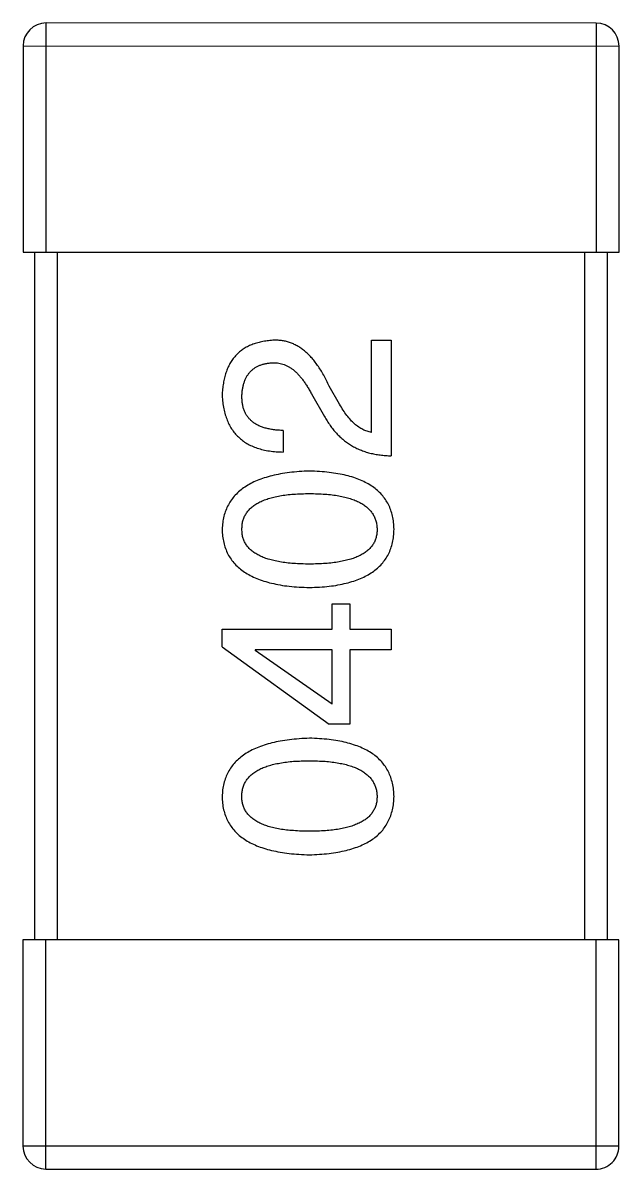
# Model space of a CAD drawing. Header units: inches. Extents: x -29 to 164, y -51 to 83.
# Drawn here: x 156.275 to 156.795, y -5.399 to -4.399 of the extents above; entities that cross this region are included whole.
import ezdxf

# ---------------------------------------------------------------- set-up
doc = ezdxf.new("R2010")
doc.units = ezdxf.units.IN
doc.header["$LTSCALE"] = 1.21
doc.header["$MEASUREMENT"] = 0
doc.layers.get('0').update_dxf_attribs({"linetype": 'CONTINUOUS'})

msp = doc.modelspace()

# ---------------------------------------------------------------- linework, layer by layer
at = {"color": 7, "linetype": 'Continuous'}
for p, q in [((156.295, -4.5988), (156.2951, -4.3988)), ((156.7751, -4.3989), (156.2951, -4.3988)), ((156.7751, -4.3989), (156.775, -4.5989)), ((156.2751, -4.4188), (156.275, -4.5988)), ((156.2751, -4.4188), (156.7951, -4.4189)), ((156.795, -4.5989), (156.7951, -4.4189)), ((156.275, -4.5988), (156.795, -4.5989)), ((156.285, -4.5988), (156.2849, -5.1988)), ((156.3049, -5.1988), (156.305, -4.5988)), ((156.765, -4.5989), (156.7649, -5.1989)), ((156.7849, -5.1989), (156.785, -4.5989)), ((156.579, -4.756), (156.5791, -4.6757)), ((156.5791, -4.6757), (156.5963, -4.6757)), ((156.5963, -4.6757), (156.5963, -4.7765)), ((156.5512, -4.7314), (156.5422, -4.7158)), ((156.5266, -4.7224), (156.5381, -4.7421)), ((156.502, -4.7544), (156.502, -4.7732)), ((156.5446, -4.9055), (156.5602, -4.9056)), ((156.5446, -4.9277), (156.5446, -4.9055)), ((156.5602, -4.9056), (156.5602, -4.9277)), ((156.4487, -4.9277), (156.5446, -4.9277)), ((156.4487, -4.9432), (156.4487, -4.9277)), ((156.5602, -4.9277), (156.5962, -4.9277)), ((156.5962, -4.9277), (156.5962, -4.9457)), ((156.4487, -4.9432), (156.5421, -5.0105)), ((156.5446, -4.9457), (156.4774, -4.9457)), ((156.4774, -4.9457), (156.4774, -4.9465)), ((156.5446, -4.9933), (156.4774, -4.9465)), ((156.5446, -4.9933), (156.5446, -4.9457)), ((156.5602, -4.9457), (156.5601, -5.0105)), ((156.5962, -4.9457), (156.5602, -4.9457)), ((156.5601, -5.0105), (156.5421, -5.0105)), ((156.7949, -5.1989), (156.2749, -5.1988)), ((156.2749, -5.1988), (156.2749, -5.3788)), ((156.2949, -5.3988), (156.2949, -5.1988)), ((156.7749, -5.1989), (156.7749, -5.3989)), ((156.7949, -5.3789), (156.7949, -5.1989)), ((156.7949, -5.3789), (156.2749, -5.3788)), ((156.2949, -5.3988), (156.7749, -5.3989))]:
    msp.add_line(p, q, dxfattribs=at)
for centre, start, end in [((156.2951, -4.4188), 89.988, 179.988), ((156.7751, -4.4189), 359.988, 89.988), ((156.2949, -5.3788), 179.988, 269.988), ((156.7749, -5.3789), 269.988, 359.988)]:
    msp.add_arc(centre, 0.02, start, end, dxfattribs=at)
for points, knots in [([(156.493, -4.6757), (156.4913, -4.6758), (156.488, -4.6761), (156.4832, -4.6769), (156.4787, -4.678), (156.4746, -4.6794), (156.4707, -4.6812), (156.4671, -4.6833), (156.4639, -4.6857), (156.461, -4.6885), (156.4584, -4.6916), (156.456, -4.6951), (156.454, -4.6988), (156.4523, -4.7029), (156.451, -4.7073), (156.4499, -4.712), (156.4491, -4.7171), (156.4489, -4.7206), (156.4487, -4.7224)], [0, 0, 0, 0, 0.070688, 0.137741, 0.201612, 0.262778, 0.321223, 0.378455, 0.434411, 0.490146, 0.546362, 0.603392, 0.662208, 0.723401, 0.787372, 0.85442, 0.925153, 1, 1, 1, 1]), ([(156.5422, -4.7158), (156.5414, -4.7141), (156.5399, -4.7108), (156.5374, -4.7061), (156.5348, -4.7017), (156.5321, -4.6977), (156.5294, -4.694), (156.5265, -4.6906), (156.5236, -4.6876), (156.5205, -4.6849), (156.5174, -4.6825), (156.5142, -4.6805), (156.5109, -4.6789), (156.5075, -4.6775), (156.504, -4.6765), (156.5004, -4.6759), (156.4967, -4.6756), (156.4942, -4.6756), (156.493, -4.6757)], [0, 0, 0, 0, 0.082731, 0.161257, 0.236138, 0.307554, 0.375712, 0.440848, 0.502916, 0.562567, 0.619798, 0.675716, 0.73039, 0.78386, 0.837315, 0.890547, 0.944917, 1, 1, 1, 1]), ([(156.4659, -4.7248), (156.466, -4.7237), (156.4661, -4.7215), (156.4665, -4.7183), (156.4671, -4.7154), (156.4678, -4.7126), (156.4688, -4.71), (156.4699, -4.7076), (156.4713, -4.7055), (156.4728, -4.7035), (156.4746, -4.7018), (156.4765, -4.7002), (156.4787, -4.6989), (156.481, -4.6977), (156.4835, -4.6968), (156.4862, -4.6961), (156.4891, -4.6956), (156.4912, -4.6954), (156.4922, -4.6953)], [0, 0, 0, 0, 0.076112, 0.148436, 0.216883, 0.281466, 0.34298, 0.402356, 0.459881, 0.51546, 0.571111, 0.62658, 0.683162, 0.741007, 0.801404, 0.863825, 0.930544, 1, 1, 1, 1]), ([(156.4922, -4.6953), (156.493, -4.6953), (156.4946, -4.6952), (156.497, -4.6954), (156.4994, -4.6958), (156.5017, -4.6964), (156.504, -4.6973), (156.5063, -4.6984), (156.5085, -4.6997), (156.5106, -4.7013), (156.5128, -4.7031), (156.5149, -4.7052), (156.5169, -4.7075), (156.519, -4.71), (156.5209, -4.7127), (156.5229, -4.7157), (156.5248, -4.719), (156.526, -4.7212), (156.5266, -4.7224)], [0, 0, 0, 0, 0.052237, 0.103888, 0.155485, 0.207395, 0.259864, 0.31356, 0.369176, 0.4266, 0.486836, 0.550048, 0.61567, 0.685271, 0.75824, 0.834614, 0.915635, 1, 1, 1, 1]), ([(156.4487, -4.7224), (156.4488, -4.7244), (156.449, -4.7283), (156.4498, -4.734), (156.451, -4.7393), (156.4526, -4.7443), (156.4545, -4.7488), (156.4569, -4.753), (156.4596, -4.7568), (156.4628, -4.7601), (156.4664, -4.7632), (156.4703, -4.7658), (156.4746, -4.768), (156.4794, -4.7698), (156.4845, -4.7713), (156.49, -4.7723), (156.4958, -4.773), (156.4999, -4.7731), (156.502, -4.7732)], [0, 0, 0, 0, 0.07282, 0.141057, 0.2062, 0.267672, 0.326735, 0.383519, 0.439188, 0.494454, 0.549628, 0.605958, 0.66397, 0.72402, 0.787502, 0.854127, 0.925065, 1, 1, 1, 1]), ([(156.502, -4.7544), (156.5005, -4.7543), (156.4977, -4.7542), (156.4936, -4.7538), (156.4898, -4.7531), (156.4863, -4.7523), (156.483, -4.7512), (156.48, -4.7499), (156.4773, -4.7484), (156.4749, -4.7466), (156.4728, -4.7447), (156.4709, -4.7425), (156.4694, -4.7401), (156.4681, -4.7374), (156.4671, -4.7346), (156.4665, -4.7315), (156.466, -4.7283), (156.466, -4.726), (156.4659, -4.7248)], [0, 0, 0, 0, 0.082594, 0.15978, 0.232961, 0.301462, 0.365595, 0.426678, 0.484662, 0.540809, 0.595146, 0.648401, 0.702272, 0.757102, 0.813447, 0.872233, 0.934055, 1, 1, 1, 1]), ([(156.579, -4.756), (156.5777, -4.7558), (156.5751, -4.7552), (156.5714, -4.7536), (156.5677, -4.7514), (156.5642, -4.7486), (156.5607, -4.7452), (156.5574, -4.7412), (156.5542, -4.7366), (156.5522, -4.7332), (156.5512, -4.7314)], [0, 0, 0, 0, 0.103034, 0.208166, 0.318255, 0.434664, 0.559728, 0.695394, 0.841708, 1, 1, 1, 1]), ([(156.5381, -4.7421), (156.5388, -4.7434), (156.5403, -4.7461), (156.5429, -4.7499), (156.5455, -4.7535), (156.5484, -4.7568), (156.5514, -4.7599), (156.5547, -4.7627), (156.558, -4.7653), (156.5616, -4.7675), (156.5653, -4.7696), (156.5692, -4.7713), (156.5733, -4.7729), (156.5776, -4.7741), (156.582, -4.7751), (156.5866, -4.7758), (156.5914, -4.7763), (156.5946, -4.7764), (156.5963, -4.7765)], [0, 0, 0, 0, 0.065828, 0.130094, 0.192451, 0.254037, 0.313974, 0.373757, 0.433048, 0.492243, 0.551902, 0.611758, 0.672678, 0.734814, 0.798569, 0.863693, 0.930488, 1, 1, 1, 1]), ([(156.5249, -4.7898), (156.5219, -4.7899), (156.5161, -4.7902), (156.5076, -4.791), (156.4997, -4.7922), (156.4923, -4.7938), (156.4856, -4.7957), (156.4793, -4.7979), (156.4737, -4.8006), (156.4686, -4.8036), (156.4641, -4.807), (156.4601, -4.8107), (156.4568, -4.8148), (156.454, -4.8192), (156.4518, -4.8241), (156.4501, -4.8293), (156.4491, -4.8348), (156.4488, -4.8386), (156.4487, -4.8406)], [0, 0, 0, 0, 0.088475, 0.171606, 0.249595, 0.322626, 0.391327, 0.455765, 0.516374, 0.573675, 0.628522, 0.681161, 0.732559, 0.783563, 0.83504, 0.887639, 0.942585, 1, 1, 1, 1]), ([(156.5987, -4.8406), (156.5986, -4.8386), (156.5984, -4.8348), (156.5975, -4.8291), (156.596, -4.8239), (156.5939, -4.819), (156.5912, -4.8145), (156.588, -4.8103), (156.5842, -4.8066), (156.5799, -4.8032), (156.5749, -4.8002), (156.5694, -4.7976), (156.5634, -4.7953), (156.5568, -4.7935), (156.5496, -4.792), (156.5419, -4.7909), (156.5336, -4.7901), (156.5279, -4.7899), (156.5249, -4.7898)], [0, 0, 0, 0, 0.059134, 0.115603, 0.169236, 0.221572, 0.273254, 0.32474, 0.377319, 0.431815, 0.488555, 0.548609, 0.612242, 0.680182, 0.75251, 0.829782, 0.91231, 1, 1, 1, 1]), ([(156.4659, -4.8406), (156.466, -4.8393), (156.4661, -4.8369), (156.4667, -4.8333), (156.4679, -4.83), (156.4695, -4.8269), (156.4717, -4.8241), (156.4742, -4.8215), (156.4772, -4.8192), (156.4807, -4.8171), (156.4847, -4.8153), (156.4891, -4.8137), (156.4939, -4.8124), (156.4992, -4.8113), (156.505, -4.8105), (156.5112, -4.8099), (156.5179, -4.8095), (156.5226, -4.8095), (156.5249, -4.8095)], [0, 0, 0, 0, 0.050604, 0.098688, 0.145699, 0.191791, 0.238625, 0.286717, 0.337546, 0.391814, 0.449755, 0.512106, 0.579685, 0.652048, 0.730262, 0.814146, 0.904281, 1, 1, 1, 1]), ([(156.5249, -4.8095), (156.5273, -4.8095), (156.5318, -4.8095), (156.5384, -4.8099), (156.5446, -4.8105), (156.5503, -4.8113), (156.5556, -4.8124), (156.5604, -4.8138), (156.5648, -4.8153), (156.5687, -4.8171), (156.5722, -4.8192), (156.5753, -4.8216), (156.5779, -4.8241), (156.58, -4.8269), (156.5817, -4.83), (156.5829, -4.8333), (156.5837, -4.8369), (156.5839, -4.8394), (156.5839, -4.8406)], [0, 0, 0, 0, 0.094834, 0.184067, 0.267029, 0.344713, 0.417334, 0.484367, 0.546941, 0.604717, 0.65953, 0.710539, 0.759381, 0.806382, 0.853027, 0.900623, 0.949121, 1, 1, 1, 1]), ([(156.4487, -4.8406), (156.4488, -4.8426), (156.449, -4.8465), (156.4499, -4.8521), (156.4515, -4.8573), (156.4536, -4.8623), (156.4564, -4.8668), (156.4598, -4.8709), (156.4637, -4.8747), (156.4682, -4.878), (156.4733, -4.881), (156.4789, -4.8836), (156.4852, -4.8859), (156.492, -4.8877), (156.4994, -4.8893), (156.5074, -4.8904), (156.516, -4.8911), (156.5219, -4.8913), (156.5249, -4.8914)], [0, 0, 0, 0, 0.057911, 0.113262, 0.165956, 0.217443, 0.268511, 0.319665, 0.372, 0.426129, 0.483365, 0.543779, 0.607756, 0.676562, 0.749704, 0.827713, 0.911177, 1, 1, 1, 1]), ([(156.5249, -4.8709), (156.5225, -4.8709), (156.5179, -4.8709), (156.5112, -4.8705), (156.505, -4.8699), (156.4992, -4.8691), (156.4939, -4.868), (156.4891, -4.8668), (156.4847, -4.8652), (156.4807, -4.8634), (156.4772, -4.8614), (156.4742, -4.8592), (156.4716, -4.8567), (156.4695, -4.8539), (156.4679, -4.8509), (156.4667, -4.8477), (156.4661, -4.8442), (156.466, -4.8418), (156.4659, -4.8406)], [0, 0, 0, 0, 0.096452, 0.187278, 0.271765, 0.350519, 0.423437, 0.491321, 0.554011, 0.612224, 0.666281, 0.717003, 0.764884, 0.811423, 0.856783, 0.902993, 0.950236, 1, 1, 1, 1]), ([(156.5839, -4.8406), (156.5839, -4.8418), (156.5838, -4.8442), (156.5831, -4.8477), (156.582, -4.851), (156.5803, -4.8539), (156.5782, -4.8567), (156.5757, -4.8592), (156.5726, -4.8615), (156.5691, -4.8635), (156.5652, -4.8652), (156.5608, -4.8668), (156.5559, -4.868), (156.5506, -4.8691), (156.5448, -4.8699), (156.5386, -4.8705), (156.5319, -4.8709), (156.5273, -4.8709), (156.5249, -4.8709)], [0, 0, 0, 0, 0.049766, 0.097012, 0.143225, 0.188786, 0.235079, 0.282962, 0.333687, 0.387747, 0.445963, 0.508657, 0.576545, 0.649868, 0.72822, 0.812712, 0.903543, 1, 1, 1, 1]), ([(156.5249, -4.8914), (156.5279, -4.8913), (156.5336, -4.8911), (156.5419, -4.8904), (156.5496, -4.8893), (156.5568, -4.8877), (156.5634, -4.8859), (156.5694, -4.8836), (156.5749, -4.8811), (156.5798, -4.878), (156.5842, -4.8747), (156.588, -4.8709), (156.5912, -4.8668), (156.5939, -4.8623), (156.596, -4.8574), (156.5975, -4.8521), (156.5984, -4.8465), (156.5986, -4.8426), (156.5987, -4.8406)], [0, 0, 0, 0, 0.087693, 0.170223, 0.247496, 0.319826, 0.387768, 0.451403, 0.511459, 0.568358, 0.622671, 0.675251, 0.726739, 0.778422, 0.830759, 0.884394, 0.940865, 1, 1, 1, 1]), ([(156.5249, -5.0229), (156.5219, -5.0231), (156.516, -5.0233), (156.5075, -5.0242), (156.4996, -5.0254), (156.4923, -5.0269), (156.4855, -5.0288), (156.4793, -5.0311), (156.4736, -5.0337), (156.4686, -5.0367), (156.464, -5.0401), (156.4601, -5.0438), (156.4567, -5.0479), (156.4539, -5.0524), (156.4517, -5.0572), (156.4501, -5.0624), (156.449, -5.068), (156.4488, -5.0718), (156.4487, -5.0737)], [0, 0, 0, 0, 0.088475, 0.171606, 0.249595, 0.322626, 0.391327, 0.455765, 0.516374, 0.573675, 0.628522, 0.681161, 0.732559, 0.783563, 0.83504, 0.887639, 0.942585, 1, 1, 1, 1]), ([(156.5987, -5.0738), (156.5986, -5.0718), (156.5984, -5.0679), (156.5974, -5.0623), (156.5959, -5.057), (156.5939, -5.0521), (156.5912, -5.0476), (156.588, -5.0435), (156.5842, -5.0397), (156.5798, -5.0363), (156.5749, -5.0333), (156.5694, -5.0307), (156.5633, -5.0285), (156.5567, -5.0266), (156.5496, -5.0251), (156.5418, -5.024), (156.5336, -5.0232), (156.5278, -5.023), (156.5249, -5.0229)], [0, 0, 0, 0, 0.059134, 0.115603, 0.169236, 0.221572, 0.273254, 0.32474, 0.377319, 0.431815, 0.488555, 0.548609, 0.612242, 0.680182, 0.75251, 0.829782, 0.91231, 1, 1, 1, 1]), ([(156.4659, -5.0737), (156.4659, -5.0725), (156.466, -5.07), (156.4667, -5.0665), (156.4678, -5.0631), (156.4695, -5.06), (156.4716, -5.0573), (156.4741, -5.0547), (156.4772, -5.0524), (156.4807, -5.0503), (156.4846, -5.0485), (156.489, -5.0469), (156.4939, -5.0456), (156.4992, -5.0445), (156.505, -5.0436), (156.5112, -5.043), (156.5179, -5.0427), (156.5225, -5.0426), (156.5249, -5.0426)], [0, 0, 0, 0, 0.050604, 0.098688, 0.145699, 0.191791, 0.238625, 0.286717, 0.337546, 0.391814, 0.449755, 0.512106, 0.579685, 0.652048, 0.730262, 0.814146, 0.904281, 1, 1, 1, 1]), ([(156.5249, -5.0426), (156.5272, -5.0426), (156.5318, -5.0427), (156.5384, -5.043), (156.5446, -5.0436), (156.5503, -5.0445), (156.5556, -5.0456), (156.5604, -5.0469), (156.5648, -5.0485), (156.5687, -5.0503), (156.5722, -5.0524), (156.5752, -5.0547), (156.5778, -5.0572), (156.58, -5.0601), (156.5816, -5.0632), (156.5829, -5.0665), (156.5837, -5.0701), (156.5838, -5.0725), (156.5839, -5.0738)], [0, 0, 0, 0, 0.094834, 0.184067, 0.267029, 0.344713, 0.417334, 0.484367, 0.546941, 0.604717, 0.65953, 0.710539, 0.759381, 0.806382, 0.853027, 0.900623, 0.949121, 1, 1, 1, 1]), ([(156.4487, -5.0737), (156.4487, -5.0757), (156.4489, -5.0796), (156.4499, -5.0852), (156.4515, -5.0905), (156.4536, -5.0954), (156.4564, -5.0999), (156.4597, -5.1041), (156.4636, -5.1078), (156.4681, -5.1112), (156.4732, -5.1142), (156.4789, -5.1168), (156.4851, -5.119), (156.492, -5.1209), (156.4994, -5.1224), (156.5074, -5.1235), (156.5159, -5.1243), (156.5218, -5.1245), (156.5249, -5.1246)], [0, 0, 0, 0, 0.057911, 0.113262, 0.165956, 0.217443, 0.268511, 0.319665, 0.372, 0.426129, 0.483365, 0.543779, 0.607756, 0.676562, 0.749704, 0.827713, 0.911177, 1, 1, 1, 1]), ([(156.5249, -5.1041), (156.5225, -5.1041), (156.5179, -5.104), (156.5112, -5.1036), (156.5049, -5.1031), (156.4992, -5.1023), (156.4939, -5.1012), (156.489, -5.0999), (156.4846, -5.0984), (156.4807, -5.0966), (156.4772, -5.0946), (156.4741, -5.0923), (156.4716, -5.0898), (156.4695, -5.0871), (156.4678, -5.0841), (156.4667, -5.0808), (156.466, -5.0774), (156.4659, -5.075), (156.4659, -5.0737)], [0, 0, 0, 0, 0.096452, 0.187278, 0.271765, 0.350519, 0.423437, 0.491321, 0.554011, 0.612224, 0.666281, 0.717003, 0.764884, 0.811423, 0.856783, 0.902993, 0.950236, 1, 1, 1, 1]), ([(156.5249, -5.1246), (156.5278, -5.1245), (156.5335, -5.1243), (156.5418, -5.1235), (156.5496, -5.1224), (156.5567, -5.1209), (156.5633, -5.119), (156.5694, -5.1168), (156.5749, -5.1142), (156.5798, -5.1112), (156.5842, -5.1078), (156.588, -5.1041), (156.5912, -5.0999), (156.5938, -5.0954), (156.5959, -5.0905), (156.5974, -5.0853), (156.5984, -5.0796), (156.5986, -5.0758), (156.5987, -5.0738)], [0, 0, 0, 0, 0.087693, 0.170223, 0.247496, 0.319826, 0.387768, 0.451403, 0.511459, 0.568358, 0.622671, 0.675251, 0.726739, 0.778422, 0.830759, 0.884394, 0.940865, 1, 1, 1, 1]), ([(156.5839, -5.0738), (156.5838, -5.075), (156.5838, -5.0774), (156.5831, -5.0809), (156.5819, -5.0841), (156.5802, -5.0871), (156.5782, -5.0899), (156.5756, -5.0924), (156.5726, -5.0946), (156.5691, -5.0966), (156.5651, -5.0984), (156.5607, -5.1), (156.5559, -5.1012), (156.5506, -5.1023), (156.5448, -5.1031), (156.5386, -5.1037), (156.5319, -5.104), (156.5273, -5.1041), (156.5249, -5.1041)], [0, 0, 0, 0, 0.049766, 0.097012, 0.143225, 0.188786, 0.235079, 0.282962, 0.333687, 0.387747, 0.445963, 0.508657, 0.576545, 0.649868, 0.72822, 0.812712, 0.903543, 1, 1, 1, 1])]:
    msp.add_open_spline(points, degree=3, knots=knots, dxfattribs=at)

doc.saveas('drawing.dxf')
